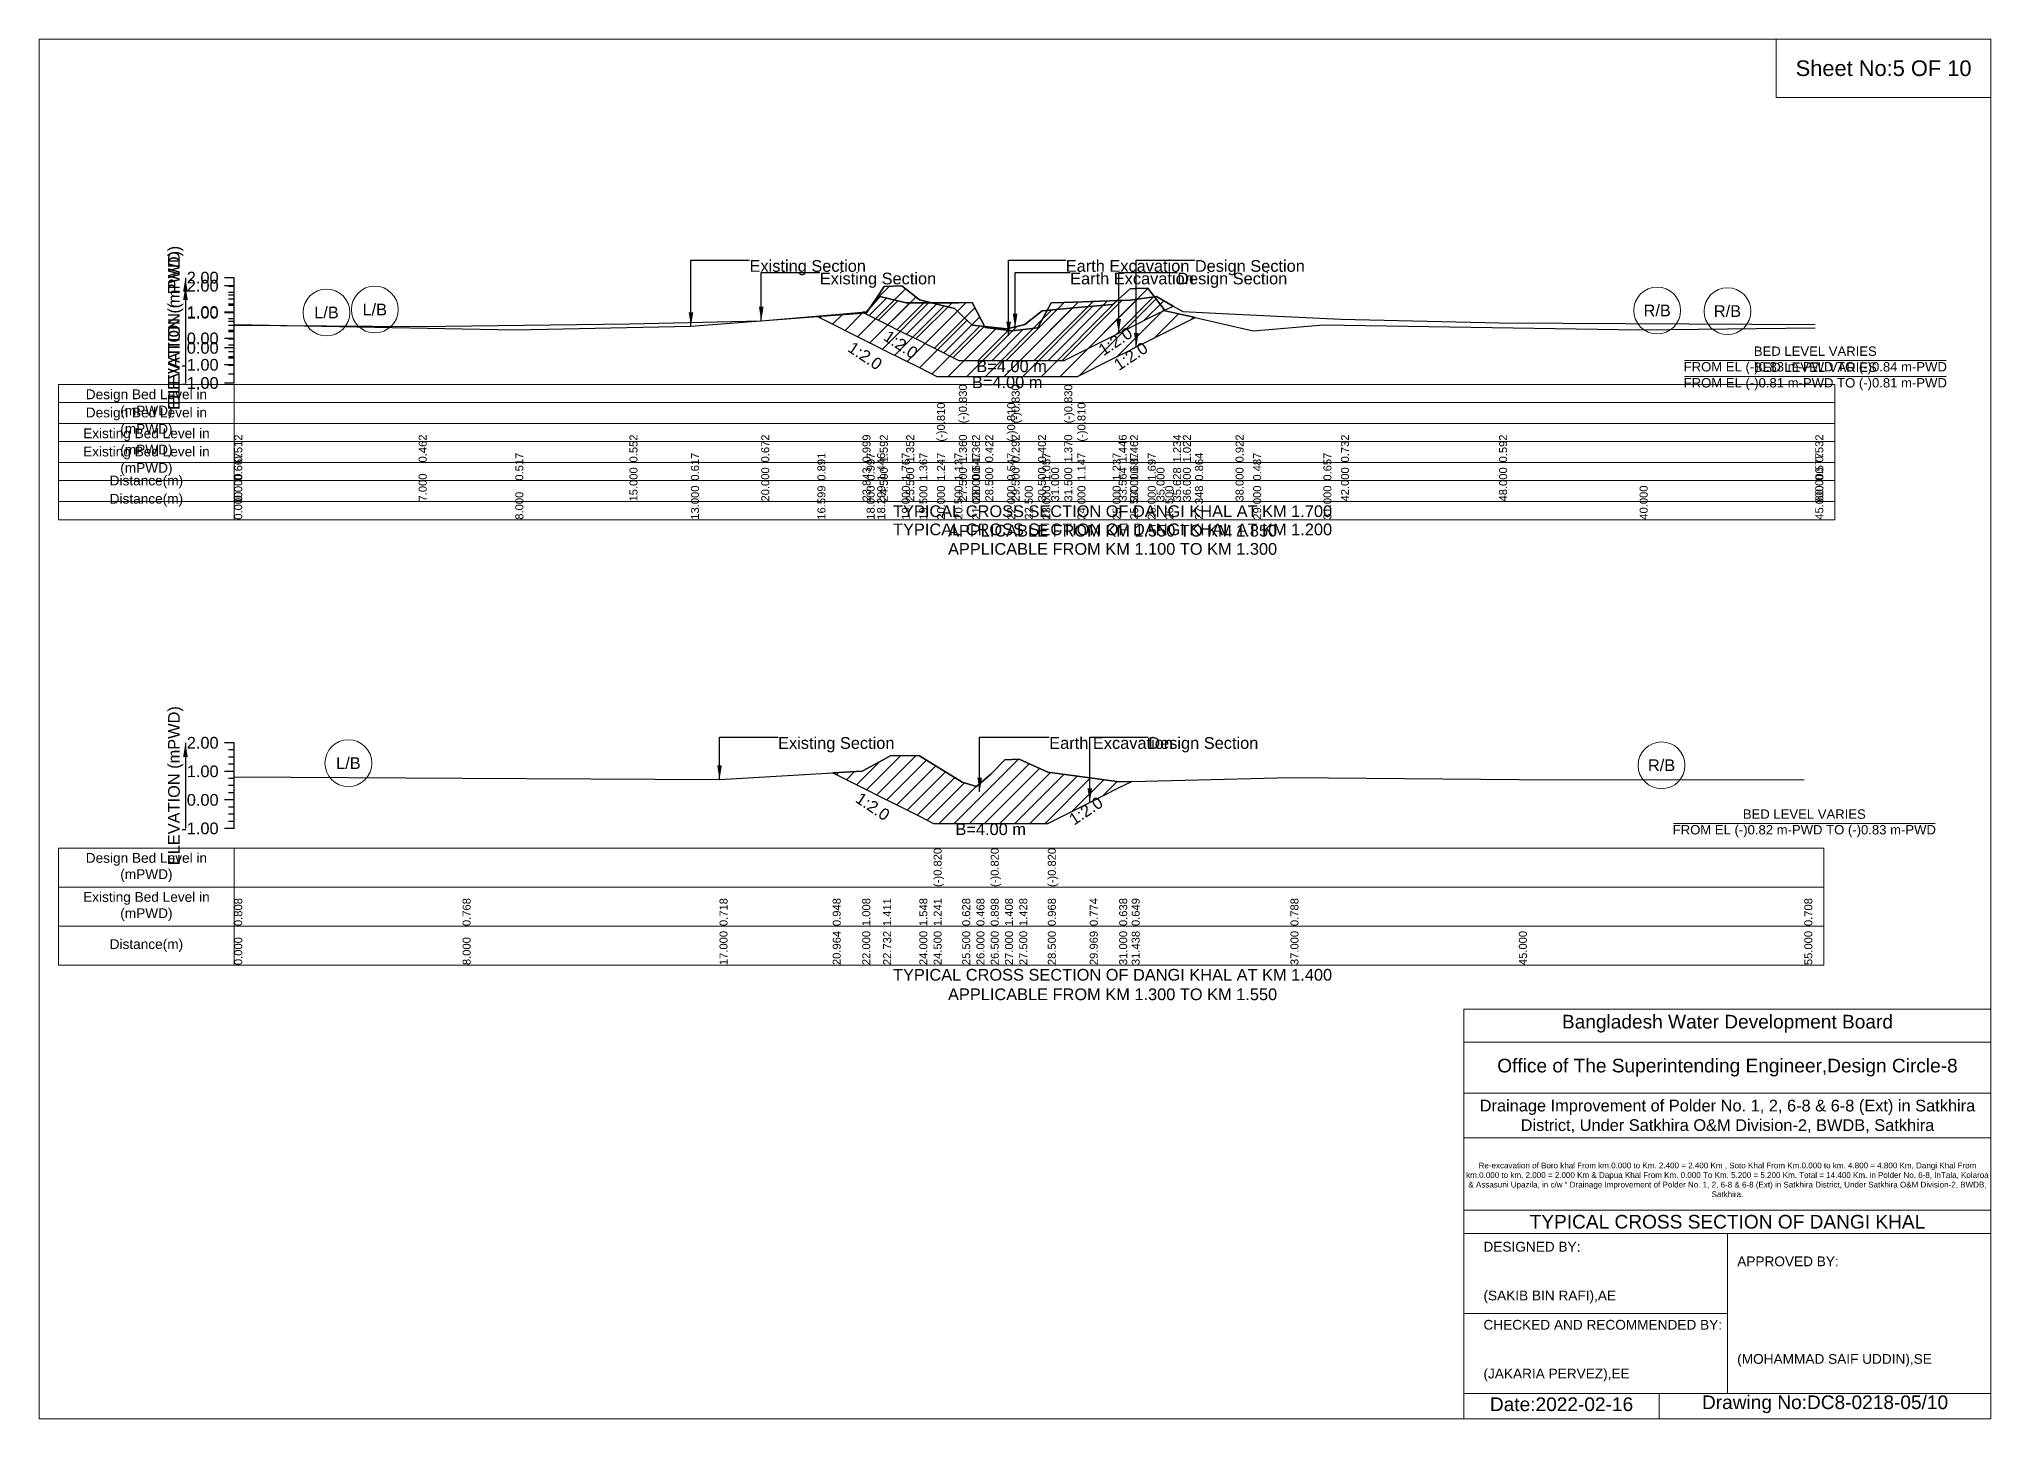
# Model space of a CAD drawing. Header units: inches. Extents: x 91000 to 538000, y -5656 to 0.
# Drawn here: x 350000 to 358000, y -5656 to 0 of the extents above; entities that cross this region are included whole.
import ezdxf

# ---------------------------------------------------------------- set-up
doc = ezdxf.new("R2010")
doc.units = ezdxf.units.IN
doc.header["$LTSCALE"] = 7
doc.header["$MEASUREMENT"] = 0
for name, color, linetype, lineweight in [('Cross section Data Border', 7, 'Continuous', 9), ('Cross Section Labels', 7, 'Continuous', 9), ('Existing_Bed_Level for Xsection', 7, 'Continuous', 25)]:
    doc.layers.add(name, color=color, linetype=linetype, lineweight=lineweight)
doc.styles.get("Standard").update_dxf_attribs({"font": 'arial.ttf'})
doc.dimstyles.get("Standard").update_dxf_attribs({"dimtxt": 45, "dimasz": 60, "dimexe": 0.18, "dimexo": 0.0625, "dimgap": 0.09, "dimtad": 0, "dimtih": 1, "dimtoh": 1, "dimdec": 4, "dimzin": 0, "dimdsep": 46, "dimtxsty": 'Standard', "dimcen": 0.09, "dimadec": 0, "dimazin": 0, "dimtfac": 1, "dimtdec": 4, "dimtofl": 0, "dimtmove": 0, "dimatfit": 3, "dimfxl": 1, "dimtolj": 1, "dimtzin": 0, "dimarcsym": 0})

msp = doc.modelspace()

# ---------------------------------------------------------------- hatches: boundary and pattern name
at = {"layer": 'Existing_Bed_Level for Xsection'}
h = msp.add_hatch(dxfattribs=at)
h.set_pattern_fill('ANSI31', color=256, scale=432, style=0)
h.paths.add_polyline_path([(353190.25, -1137.893), (353392, -1238.768), (353435.125, -1260.3305), (353464, -1274.768), (353536, -1310.768), (353608, -1346.768), (353680, -1382.768), (353752, -1382.768), (353824, -1382.768), (353968, -1382.768), (354040, -1382.768), (354112, -1382.768), (354256, -1382.768), (354400, -1310.768), (354472, -1274.768), (354497.02198, -1262.25701), (354544, -1238.768), (354616, -1202.768), (354738.04396, -1141.74602), (354616, -1113.92), (354544, -1021.76), (354497.02198, -1022.69956), (354472, -1023.2), (354400, -1088), (354256, -1100.96), (354112, -1113.92), (354040, -1170.08), (353968, -1187.36), (353824, -1172.96), (353752, -1103.84), (353680, -1086.56), (353608, -1069.28), (353536, -1011.68), (353464, -1014.56), (353435.125, -1057.8725), (353392, -1122.56)])
h = msp.add_hatch(dxfattribs=at)
h.set_pattern_fill('ANSI31', color=256, scale=324, style=0)
h.paths.add_polyline_path([(353375.01538, -1119.68369), (353392, -1128.176), (353446, -1155.176), (353554, -1209.176), (353572.50769, -1218.42985), (353770, -1317.176), (353824, -1317.176), (353878, -1317.176), (353986, -1317.176), (354094, -1317.176), (354148, -1317.176), (354202, -1317.176), (354424.91402, -1205.71899), (354472, -1182.176), (354580, -1128.176), (354647.82804, -1094.26198), (354580, -1055.6), (354472, -1069.64), (354424.91402, -1071.36649), (354202, -1079.54), (354148, -1081.52), (354094, -1184.12), (353986, -1196), (353878, -1181.96), (353824, -1080.44), (353770, -1080.656), (353572.50769, -1081.44597), (353554, -1081.52), (353446, -1055.6), (353392, -1118.24)])
h = msp.add_hatch(dxfattribs=at)
h.set_pattern_fill('ANSI31', color=256, scale=351, style=0)
h.paths.add_polyline_path([(353252.80645, -3007.84923), (353374, -3068.446), (353459.65323, -3111.27261), (353491, -3126.946), (353608, -3185.446), (353666.5, -3214.696), (353783.5, -3214.696), (353842, -3214.696), (353900.5, -3214.696), (353959, -3214.696), (354017.5, -3214.696), (354134.5, -3214.696), (354306.36684, -3128.76258), (354427, -3068.446), (354478.23368, -3042.82916), (354427, -3044.11), (354306.36684, -3028.18642), (354134.5, -3005.5), (354017.5, -2951.68), (353959, -2954.02), (353900.5, -3013.69), (353842, -3064), (353783.5, -3045.28), (353666.5, -2973.52), (353608, -2937.64), (353491, -2936.47), (353459.65323, -2953.71073), (353374, -3000.82)])

# ---------------------------------------------------------------- linework, layer by layer
at = {"layer": 'Cross section Data Border'}
for points in [[(350080, -1415.536), (357360, -1415.536), (357360, -1895.536), (350080, -1895.536)], [(350080, -1490.128), (357360, -1490.128), (357360, -1970.128), (350080, -1970.128)], [(350080, -3315.756), (357315, -3315.756), (357315, -3795.756), (350080, -3795.756)]]:
    msp.add_lwpolyline(points, close=True, dxfattribs=at)
for points in [[(350800, -1415.536), (350800, -1895.536)], [(350800, -1490.128), (350800, -1970.128)], [(350080, -1575.536), (357360, -1575.536)], [(350080, -1650.128), (357360, -1650.128)], [(350080, -1735.536), (357360, -1735.536)], [(350080, -1810.128), (357360, -1810.128)], [(350800, -3315.756), (350800, -3795.756)], [(350080, -3475.756), (357315, -3475.756)], [(350080, -3635.756), (357315, -3635.756)]]:
    msp.add_lwpolyline(points, dxfattribs=at)
at = {"layer": 'Cross Section Labels'}
for points in [[(350000, 0), (358000, 0), (358000, -5656), (350000, -5656)], [(357120, 0), (358000, 0), (358000, -240), (357120, -240)]]:
    msp.add_lwpolyline(points, close=True, dxfattribs=at)
for points in [[(356744.19427, -1317.176), (357815.80573, -1317.176)], [(356744.19427, -1382.768), (357815.80573, -1382.768)], [(356699.19427, -3214.696), (357770.80573, -3214.696)], [(355840, -5656), (355840, -3976), (358000, -3976)], [(355840, -4112), (358000, -4112)], [(355840, -4320), (358000, -4320)], [(355840, -4504), (358000, -4504)], [(355840, -4800), (358000, -4800)], [(355840, -4896), (358000, -4896)], [(356920, -4896), (356920, -5552)], [(355840, -5224), (356920, -5224)], [(355840, -5552), (358000, -5552)], [(356640, -5552), (356640, -5656)]]:
    msp.add_lwpolyline(points, dxfattribs=at)
for centre in [(351178, -1120.94), (351376, -1108.88), (356632, -1112.84), (356920, -1115.36), (351268, -2968.06), (356650, -2976.835)]:
    msp.add_circle(centre, 96, dxfattribs=at)
at = {"layer": 'Existing_Bed_Level for Xsection'}
for points in [[(350800, -978.128), (350760, -978.128)], [(350800, -1011.536), (350760, -1011.536)], [(350800, -1014.128), (350776, -1014.128)], [(350800, -1038.536), (350776, -1038.536)], [(350800, -1410.128), (350800, -1266.128), (350800, -1122.128), (350800, -978.128)], [(350800, -1335.536), (350800, -1227.536), (350800, -1119.536), (350800, -1011.536)], [(350800, -1170.08), (351952, -1191.68), (352672, -1177.28), (353190.25, -1137.893), (353392, -1122.56), (353435.125, -1057.8725), (353464, -1014.56), (353536, -1011.68), (353608, -1069.28), (353680, -1086.56), (353680, -1086.56), (353752, -1103.84), (353824, -1172.96), (353968, -1187.36), (353968, -1187.36), (354040, -1170.08), (354112, -1113.92), (354256, -1100.96), (354256, -1100.96), (354400, -1088), (354472, -1023.2), (354497.02198, -1022.69956), (354544, -1021.76), (354616, -1113.92), (354738.04396, -1141.74602), (354976, -1196), (355264, -1171.52), (356560, -1191.68), (357280, -1183.04)], [(350800, -1119.536), (350760, -1119.536)], [(350800, -1050.128), (350776, -1050.128)], [(350800, -1065.536), (350776, -1065.536)], [(350800, -1086.128), (350776, -1086.128)], [(350800, -1092.536), (350776, -1092.536)], [(350800, -1172.24), (351556, -1177.64), (352420, -1167.92), (352960, -1154.96), (353375.01538, -1119.68369), (353392, -1118.24), (353446, -1055.6), (353554, -1081.52), (353572.50769, -1081.44597), (353770, -1080.656), (353770, -1080.656), (353824, -1080.44), (353878, -1181.96), (353986, -1196), (353986, -1196), (354094, -1184.12), (354148, -1081.52), (354202, -1079.54), (354202, -1079.54), (354424.91402, -1071.36649), (354472, -1069.64), (354580, -1055.6), (354647.82804, -1094.26198), (354688, -1117.16), (354904, -1127.96), (355336, -1148.48), (355984, -1163.6), (357280, -1170.08)], [(350800, -1122.128), (350760, -1122.128)], [(350800, -1146.536), (350776, -1146.536)], [(350800, -1158.128), (350776, -1158.128)], [(350800, -1173.536), (350776, -1173.536)], [(350800, -1194.128), (350776, -1194.128)], [(350800, -1227.536), (350760, -1227.536)], [(350800, -1266.128), (350760, -1266.128)], [(350800, -1200.536), (350776, -1200.536)], [(350800, -1230.128), (350776, -1230.128)], [(350800, -1254.536), (350776, -1254.536)], [(350800, -1335.536), (350760, -1335.536)], [(350800, -1281.536), (350776, -1281.536)], [(350800, -1302.128), (350776, -1302.128)], [(350800, -1308.536), (350776, -1308.536)], [(350800, -1338.128), (350776, -1338.128)], [(350800, -1410.128), (350760, -1410.128)], [(350800, -1374.128), (350776, -1374.128)], [(350800, -2884.756), (350760, -2884.756)], [(350800, -2914.006), (350776, -2914.006)], [(350800, -2943.256), (350776, -2943.256)], [(350800, -3235.756), (350800, -3118.756), (350800, -3001.756), (350800, -2884.756)], [(350800, -3024.22), (351736, -3028.9), (352789, -3034.75), (353252.80645, -3007.84923), (353374, -3000.82), (353459.65323, -2953.71073), (353491, -2936.47), (353608, -2937.64), (353666.5, -2973.52), (353666.5, -2973.52), (353783.5, -3045.28), (353842, -3064), (353900.5, -3013.69), (353900.5, -3013.69), (353959, -2954.02), (354017.5, -2951.68), (354134.5, -3005.5), (354134.5, -3005.5), (354306.36684, -3028.18642), (354427, -3044.11), (354478.23368, -3042.82916), (355129, -3026.56), (356065, -3034.75), (357235, -3035.92)], [(350800, -3001.756), (350760, -3001.756)], [(350800, -2972.506), (350776, -2972.506)], [(350800, -3031.006), (350776, -3031.006)], [(350800, -3118.756), (350760, -3118.756)], [(350800, -3060.256), (350776, -3060.256)], [(350800, -3089.506), (350776, -3089.506)], [(350800, -3148.006), (350776, -3148.006)], [(350800, -3177.256), (350776, -3177.256)], [(350800, -3235.756), (350760, -3235.756)], [(350800, -3206.506), (350776, -3206.506)]]:
    msp.add_lwpolyline(points, dxfattribs=at)
for points in [[(353190.25, -1137.893), (353190.25, -1137.893), (353392, -1238.768), (353435.125, -1260.3305), (353464, -1274.768), (353536, -1310.768), (353608, -1346.768), (353680, -1382.768), (353680, -1382.768), (353752, -1382.768), (353824, -1382.768), (353968, -1382.768), (353968, -1382.768), (354040, -1382.768), (354112, -1382.768), (354256, -1382.768), (354256, -1382.768), (354400, -1310.768), (354472, -1274.768), (354497.02198, -1262.25701), (354544, -1238.768), (354616, -1202.768), (354738.04396, -1141.74602), (354738.04396, -1141.74602), (354738.04396, -1141.74602), (354616, -1113.92), (354544, -1021.76), (354497.02198, -1022.69956), (354472, -1023.2), (354400, -1088), (354256, -1100.96), (354256, -1100.96), (354112, -1113.92), (354040, -1170.08), (353968, -1187.36), (353968, -1187.36), (353824, -1172.96), (353752, -1103.84), (353680, -1086.56), (353680, -1086.56), (353608, -1069.28), (353536, -1011.68), (353464, -1014.56), (353435.125, -1057.8725), (353392, -1122.56), (353190.25, -1137.893)], [(353375.01538, -1119.68369), (353375.01538, -1119.68369), (353392, -1128.176), (353446, -1155.176), (353554, -1209.176), (353572.50769, -1218.42985), (353770, -1317.176), (353770, -1317.176), (353824, -1317.176), (353878, -1317.176), (353986, -1317.176), (353986, -1317.176), (354094, -1317.176), (354148, -1317.176), (354202, -1317.176), (354202, -1317.176), (354424.91402, -1205.71899), (354472, -1182.176), (354580, -1128.176), (354647.82804, -1094.26198), (354580, -1055.6), (354472, -1069.64), (354424.91402, -1071.36649), (354202, -1079.54), (354202, -1079.54), (354148, -1081.52), (354094, -1184.12), (353986, -1196), (353986, -1196), (353878, -1181.96), (353824, -1080.44), (353770, -1080.656), (353770, -1080.656), (353572.50769, -1081.44597), (353554, -1081.52), (353446, -1055.6), (353392, -1118.24), (353375.01538, -1119.68369)], [(353252.80645, -3007.84923), (353374, -3068.446), (353459.65323, -3111.27261), (353491, -3126.946), (353608, -3185.446), (353666.5, -3214.696), (353666.5, -3214.696), (353783.5, -3214.696), (353842, -3214.696), (353900.5, -3214.696), (353900.5, -3214.696), (353959, -3214.696), (354017.5, -3214.696), (354134.5, -3214.696), (354134.5, -3214.696), (354306.36684, -3128.76258), (354427, -3068.446), (354478.23368, -3042.82916), (354427, -3044.11), (354306.36684, -3028.18642), (354134.5, -3005.5), (354134.5, -3005.5), (354017.5, -2951.68), (353959, -2954.02), (353900.5, -3013.69), (353900.5, -3013.69), (353842, -3064), (353783.5, -3045.28), (353666.5, -2973.52), (353666.5, -2973.52), (353608, -2937.64), (353491, -2936.47), (353459.65323, -2953.71073), (353374, -3000.82)]]:
    msp.add_lwpolyline(points, close=True, dxfattribs=at)

# ---------------------------------------------------------------- texts
at = {"layer": 'Cross section Data Border', "char_height": 40, "width": 640, "attachment_point": 5}
for s, insert in [('Design Bed Level in (mPWD)', (350440, -1495.536)), ('Design Bed Level in (mPWD)', (350440, -1570.128)), ('Existing Bed Level in (mPWD)', (350440, -1655.536)), ('Existing Bed Level in (mPWD)', (350440, -1730.128)), ('Distance(m)', (350440, -1815.536)), ('Distance(m)', (350440, -1890.128)), ('Design Bed Level in (mPWD)', (350440, -3395.756)), ('Existing Bed Level in (mPWD)', (350440, -3555.756)), ('Distance(m)', (350440, -3715.756))]:
    msp.add_mtext(s, dxfattribs=dict(at, insert=insert))
at = {"layer": 'Cross Section Labels'}
for s, insert, char_height, attachment_point in [('Sheet No:5 OF 10', (357560, -120), 64, 5), ('Existing Section', (352912, -906.128), 48, 1), ('Existing Section', (353200, -957.536), 48, 1), ('Earth Excavation', (354208, -906.128), 48, 1), ('Earth Excavation', (354226, -957.536), 48, 1), ('Design Section', (354664.91402, -957.536), 48, 1), ('Design Section', (354737.02198, -906.128), 48, 1), ('L/B', (351178, -1120.94), 48, 5), ('L/B', (351376, -1108.88), 48, 5), ('R/B', (356632, -1112.84), 48, 5), ('R/B', (356920, -1115.36), 48, 5), ('BED LEVEL VARIES ^JFROM EL (-)0.83 m-PWD TO (-)0.84 m-PWD', (357280, -1317.176), 38.4, 5), ('B=4.00 m', (353986, -1317.176), 48, 2), ('BED LEVEL VARIES ^JFROM EL (-)0.81 m-PWD TO (-)0.81 m-PWD', (357280, -1382.768), 38.4, 5), ('B=4.00 m', (353968, -1382.768), 48, 2), ('TYPICAL CROSS SECTION OF DANGI KHAL AT KM 1.700^JAPPLICABLE FROM KM 1.550 TO KM 1.850', (354400, -1975.536), 48, 5), ('TYPICAL CROSS SECTION OF DANGI KHAL AT KM 1.200^JAPPLICABLE FROM KM 1.100 TO KM 1.300', (354400, -2050.128), 48, 5), ('Existing Section', (353029, -2861.356), 48, 1), ('Earth Excavation', (354140.5, -2861.356), 48, 1), ('Design Section', (354546.36684, -2861.356), 48, 1), ('L/B', (351268, -2968.06), 48, 5), ('R/B', (356650, -2976.835), 48, 5), ('BED LEVEL VARIES ^JFROM EL (-)0.82 m-PWD TO (-)0.83 m-PWD', (357235, -3214.696), 38.4, 5), ('B=4.00 m', (353900.5, -3214.696), 48, 2), ('TYPICAL CROSS SECTION OF DANGI KHAL AT KM 1.400^JAPPLICABLE FROM KM 1.300 TO KM 1.550', (354400, -3875.756), 48, 5), ('Bangladesh Water Development Board', (356920, -4036), 56, 5), ('Office of The Superintending Engineer,Design Circle-8', (356920, -4216), 56, 5)]:
    msp.add_mtext(s, dxfattribs=dict(at, insert=insert, char_height=char_height, attachment_point=attachment_point))
at = {"layer": 'Cross Section Labels', "char_height": 48, "attachment_point": 2}
for insert, rotation in [((354397.91402, -1219.21899), 33.690067526), ((353399.125, -1278.3305), 326.309932474), ((353545.50769, -1231.92985), 326.309932474), ((354461.02198, -1280.25701), 33.690067526), ((353430.40323, -3125.89761), 326.309932474), ((354277.11684, -3143.38758), 33.690067526)]:
    msp.add_mtext('1:2.0', dxfattribs=dict(at, insert=insert, rotation=rotation))
at = {"layer": 'Cross Section Labels'}
for s, insert, char_height, width, attachment_point in [('Drainage Improvement of Polder No. 1, 2, 6-8 & 6-8 (Ext) in Satkhira District, Under Satkhira O&M Division-2, BWDB, Satkhira', (356920, -4416), 48, 2240, 5), ('Re-excavation of Boro khal From km.0.000 to Km. 2.400 = 2.400 Km , Soto Khal From Km.0.000 to km. 4.800 = 4.800 Km, Dangi Khal From km.0.000 to km. 2.000 = 2.000 Km & Dapua Khal From Km. 0.000 To Km. 5.200 = 5.200 Km. Total = 14.400 Km. in Polder No. 6-8, InTala, Kolaroa & Assasuni Upazila, in c/w “ Drainage Improvement of Polder No. 1, 2, 6-8 & 6-8 (Ext) in Satkhira District, Under Satkhira O&M Division-2, BWDB, Satkhira.', (356920, -4676), 23.56497918, 2160, 5), ('TYPICAL CROSS SECTION OF DANGI KHAL', (356920, -4848), 56, 2240, 5), ('DESIGNED BY:^J^J^J(SAKIB BIN RAFI),AE', (355920, -5056), 40, 1120, 4), ('APPROVED BY:^J^J^J^J^J^J(MOHAMMAD SAIF UDDIN),SE', (356960, -5216), 40, 1120, 4), ('CHECKED AND RECOMMENDED BY:^J^J^J(JAKARIA PERVEZ),EE', (355920, -5376), 40, 1120, 4), ('Date:2022-02-16', (356240, -5596), 56, 1120, 5), ('Drawing No:DC8-0218-05/10', (357320, -5596), 56, 1760, 5)]:
    msp.add_mtext(s, dxfattribs=dict(at, insert=insert, char_height=char_height, width=width, attachment_point=attachment_point))
at = {"layer": 'Existing_Bed_Level for Xsection', "rotation": 90}
for s, insert, char_height, attachment_point in [('ELEVATION (mPWD)', (350560, -1173.536), 48, 5), ('ELEVATION (mPWD)', (350560, -1194.128), 48, 5), ('(-)0.830', (353770, -1575.536), 32.8, 1), ('(-)0.830', (353986, -1575.536), 32.8, 1), ('(-)0.830', (354202, -1575.536), 32.8, 1), ('(-)0.810', (353680, -1650.128), 32.8, 1), ('(-)0.810', (353968, -1650.128), 32.8, 1), ('(-)0.810', (354256, -1650.128), 32.8, 1), ('0.512', (350800, -1735.536), 32.8, 1), ('0.462', (351556, -1735.536), 32.8, 1), ('0.552', (352420, -1735.536), 32.8, 1), ('0.672', (352960, -1735.536), 32.8, 1), ('0.999', (353375.01538, -1735.536), 32.8, 1), ('1.592', (353446, -1735.536), 32.8, 1), ('1.352', (353554, -1735.536), 32.8, 1), ('1.360', (353770, -1735.536), 32.8, 1), ('1.362', (353824, -1735.536), 32.8, 1), ('0.422', (353878, -1735.536), 32.8, 1), ('0.292', (353986, -1735.536), 32.8, 1), ('0.402', (354094, -1735.536), 32.8, 1), ('1.370', (354202, -1735.536), 32.8, 1), ('1.446', (354424.91402, -1735.536), 32.8, 1), ('1.462', (354472, -1735.536), 32.8, 1), ('1.234', (354647.82804, -1735.536), 32.8, 1), ('1.022', (354688, -1735.536), 32.8, 1), ('0.922', (354904, -1735.536), 32.8, 1), ('0.732', (355336, -1735.536), 32.8, 1), ('0.592', (355984, -1735.536), 32.8, 1), ('0.532', (357280, -1735.536), 32.8, 1), ('0.667', (350800, -1810.128), 32.8, 1), ('0.517', (351952, -1810.128), 32.8, 1), ('15.000', (352420, -1895.536), 32.8, 1), ('0.617', (352672, -1810.128), 32.8, 1), ('20.000', (352960, -1895.536), 32.8, 1), ('0.891', (353190.25, -1810.128), 32.8, 1), ('23.843', (353375.01538, -1895.536), 32.8, 1), ('0.997', (353392, -1810.128), 32.8, 1), ('1.446', (353435.125, -1810.128), 32.8, 1), ('24.500', (353446, -1895.536), 32.8, 1), ('1.767', (353536, -1810.128), 32.8, 1), ('25.500', (353554, -1895.536), 32.8, 1), ('1.367', (353608, -1810.128), 32.8, 1), ('1.247', (353680, -1810.128), 32.8, 1), ('1.127', (353752, -1810.128), 32.8, 1), ('27.500', (353770, -1895.536), 32.8, 1), ('0.647', (353824, -1810.128), 32.8, 1), ('28.000', (353824, -1895.536), 32.8, 1), ('28.500', (353878, -1895.536), 32.8, 1), ('0.547', (353968, -1810.128), 32.8, 1), ('29.500', (353986, -1895.536), 32.8, 1), ('30.500', (354094, -1895.536), 32.8, 1), ('1.057', (354112, -1810.128), 32.8, 1), ('31.000', (354148, -1895.536), 32.8, 1), ('31.500', (354202, -1895.536), 32.8, 1), ('1.147', (354256, -1810.128), 32.8, 1), ('1.237', (354400, -1810.128), 32.8, 1), ('33.564', (354424.91402, -1895.536), 32.8, 1), ('1.687', (354472, -1810.128), 32.8, 1), ('34.000', (354472, -1895.536), 32.8, 1), ('1.697', (354544, -1810.128), 32.8, 1), ('35.000', (354580, -1895.536), 32.8, 1), ('35.628', (354647.82804, -1895.536), 32.8, 1), ('36.000', (354688, -1895.536), 32.8, 1), ('0.864', (354738.04396, -1810.128), 32.8, 1), ('38.000', (354904, -1895.536), 32.8, 1), ('0.487', (354976, -1810.128), 32.8, 1), ('0.657', (355264, -1810.128), 32.8, 1), ('42.000', (355336, -1895.536), 32.8, 1), ('48.000', (355984, -1895.536), 32.8, 1), ('0.577', (357280, -1810.128), 32.8, 1), ('60.000', (357280, -1895.536), 32.8, 1), ('0.000', (350800, -1895.536), 32.8, 1), ('7.000', (351556, -1895.536), 32.8, 1), ('13.000', (352672, -1970.128), 32.8, 1), ('16.599', (353190.25, -1970.128), 32.8, 1), ('18.000', (353392, -1970.128), 32.8, 1), ('18.299', (353435.125, -1970.128), 32.8, 1), ('19.000', (353536, -1970.128), 32.8, 1), ('19.500', (353608, -1970.128), 32.8, 1), ('20.000', (353680, -1970.128), 32.8, 1), ('20.500', (353752, -1970.128), 32.8, 1), ('21.000', (353824, -1970.128), 32.8, 1), ('22.000', (353968, -1970.128), 32.8, 1), ('22.500', (354040, -1970.128), 32.8, 1), ('23.000', (354112, -1970.128), 32.8, 1), ('24.000', (354256, -1970.128), 32.8, 1), ('25.000', (354400, -1970.128), 32.8, 1), ('25.500', (354472, -1970.128), 32.8, 1), ('26.000', (354544, -1970.128), 32.8, 1), ('26.500', (354616, -1970.128), 32.8, 1), ('27.348', (354738.04396, -1970.128), 32.8, 1), ('29.000', (354976, -1970.128), 32.8, 1), ('31.000', (355264, -1970.128), 32.8, 1), ('40.000', (356560, -1970.128), 32.8, 1), ('45.000', (357280, -1970.128), 32.8, 1), ('0.000', (350800, -1970.128), 32.8, 1), ('8.000', (351952, -1970.128), 32.8, 1), ('ELEVATION (mPWD)', (350560, -3060.256), 48, 5), ('(-)0.820', (353666.5, -3475.756), 32.8, 1), ('(-)0.820', (353900.5, -3475.756), 32.8, 1), ('(-)0.820', (354134.5, -3475.756), 32.8, 1), ('0.808', (350800, -3635.756), 32.8, 1), ('0.768', (351736, -3635.756), 32.8, 1), ('0.718', (352789, -3635.756), 32.8, 1), ('0.948', (353252.80645, -3635.756), 32.8, 1), ('1.008', (353374, -3635.756), 32.8, 1), ('1.411', (353459.65323, -3635.756), 32.8, 1), ('1.548', (353608, -3635.756), 32.8, 1), ('1.241', (353666.5, -3635.756), 32.8, 1), ('0.628', (353783.5, -3635.756), 32.8, 1), ('0.468', (353842, -3635.756), 32.8, 1), ('0.898', (353900.5, -3635.756), 32.8, 1), ('1.408', (353959, -3635.756), 32.8, 1), ('1.428', (354017.5, -3635.756), 32.8, 1), ('0.968', (354134.5, -3635.756), 32.8, 1), ('0.774', (354306.36684, -3635.756), 32.8, 1), ('0.638', (354427, -3635.756), 32.8, 1), ('0.649', (354478.23368, -3635.756), 32.8, 1), ('0.788', (355129, -3635.756), 32.8, 1), ('0.708', (357235, -3635.756), 32.8, 1), ('17.000', (352789, -3795.756), 32.8, 1), ('20.964', (353252.80645, -3795.756), 32.8, 1), ('22.000', (353374, -3795.756), 32.8, 1), ('22.732', (353459.65323, -3795.756), 32.8, 1), ('24.000', (353608, -3795.756), 32.8, 1), ('24.500', (353666.5, -3795.756), 32.8, 1), ('25.500', (353783.5, -3795.756), 32.8, 1), ('26.000', (353842, -3795.756), 32.8, 1), ('26.500', (353900.5, -3795.756), 32.8, 1), ('27.000', (353959, -3795.756), 32.8, 1), ('27.500', (354017.5, -3795.756), 32.8, 1), ('28.500', (354134.5, -3795.756), 32.8, 1), ('29.969', (354306.36684, -3795.756), 32.8, 1), ('31.000', (354427, -3795.756), 32.8, 1), ('31.438', (354478.23368, -3795.756), 32.8, 1), ('37.000', (355129, -3795.756), 32.8, 1), ('45.000', (356065, -3795.756), 32.8, 1), ('55.000', (357235, -3795.756), 32.8, 1), ('0.000', (350800, -3795.756), 32.8, 1), ('8.000', (351736, -3795.756), 32.8, 1)]:
    msp.add_mtext(s, dxfattribs=dict(at, insert=insert, char_height=char_height, attachment_point=attachment_point))
at = {"layer": 'Existing_Bed_Level for Xsection', "char_height": 48, "attachment_point": 6}
for s, insert in [('2.00', (350736, -978.128)), ('2.00', (350736, -1011.536)), ('1.00', (350736, -1119.536)), ('1.00', (350736, -1122.128)), ('0.00', (350736, -1227.536)), ('0.00', (350736, -1266.128)), ('-1.00', (350736, -1335.536)), ('-1.00', (350736, -1410.128)), ('2.00', (350736, -2884.756)), ('1.00', (350736, -3001.756)), ('0.00', (350736, -3118.756)), ('-1.00', (350736, -3235.756))]:
    msp.add_mtext(s, dxfattribs=dict(at, insert=insert))

# ---------------------------------------------------------------- leaders
at = {"layer": 'Cross Section Labels', "annotation_type": 0, "has_hookline": 1, "hookline_direction": 0}
for points, text_width in [([(352672, -1177.28), (352672, -906.128), (352911.91, -906.128)], 467.16508), ([(352960, -1154.96), (352960, -957.536), (353199.91, -957.536)], 467.16508), ([(353973.9132, -1215.82051), (353973.9132, -906.128), (354207.91, -906.128)], 496.99318), ([(354000.554, -1183.85316), (354000.554, -957.536), (354225.91, -957.536)], 496.99318), ([(354424.91402, -1205.71899), (354424.91402, -957.536), (354664.82402, -957.536)], 441.23329), ([(354497.02198, -1262.25701), (354497.02198, -906.128), (354736.93198, -906.128)], 441.23329), ([(352789, -3034.75), (352789, -2861.356), (353028.91, -2861.356)], 467.16508), ([(353855.09663, -3085.23236), (353855.09663, -2861.356), (354140.41, -2861.356)], 496.99318), ([(354306.36684, -3128.76258), (354306.36684, -2861.356), (354546.27684, -2861.356)], 441.23329)]:
    msp.add_leader(points, dimstyle='Standard', override={"dimasz": 57.6}, dxfattribs=dict(at, text_width=text_width))
at = {"layer": 'Existing_Bed_Level for Xsection'}
for points in [[(350600, -978.128), (350600, -1410.128)], [(350600, -1011.536), (350600, -1335.536)], [(350600, -2884.756), (350600, -3235.756)]]:
    msp.add_leader(points, dimstyle='Standard', override={"dimasz": 57.6}, dxfattribs=at)

doc.saveas('drawing.dxf')
